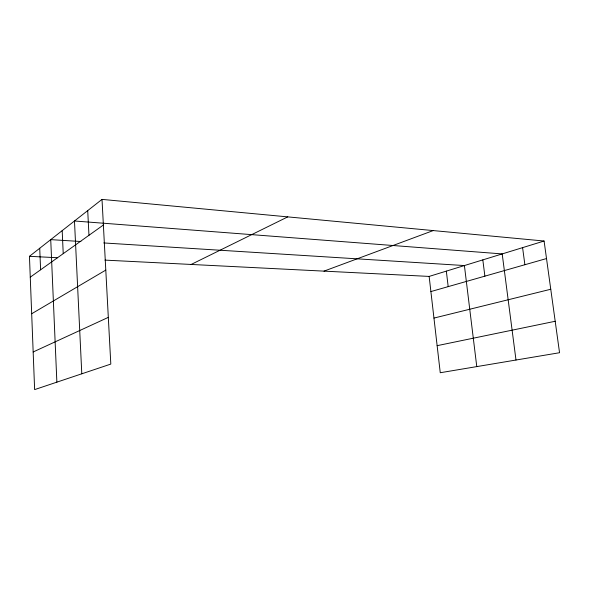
<?xml version="1.0" encoding="UTF-8"?>
<svg xmlns="http://www.w3.org/2000/svg" width="589" height="589" viewBox="0 0 589 589"><rect width="100%" height="100%" fill="white"/><g stroke="black" fill="none" stroke-linecap="round" stroke-linejoin="round"><path stroke-width="0.88" d="M102.015 199.391L110.813 364.083L34.626 389.609L29.45 256.318L102.015 199.391L544.089 241.019L559.55 352.723L440.255 372.734L429.145 276.418L544.089 241.019M30.26 277.169L103.384 225.013M31.681 313.746L105.792 270.093M191.153 264.454L287.756 216.877M33.168 351.972L108.317 317.368M323.987 271.131L433.209 230.579M430.89 291.57L546.518 258.549M433.953 318.075L550.767 289.251M437.134 345.669L555.199 321.27M29.45 256.318L57.648 257.739M104.975 260.117L429.145 276.418M80.899 241.519L50.728 239.627L56.868 382.158M103.76 242.948L464.404 265.558L476.773 366.608M522.59 247.638L524.88 264.726M515.993 360.026L502.196 253.918L74.479 220.993L81.79 373.809M482.825 259.882L484.88 276.153M446.337 271.124L448.185 286.629M87.717 210.604L88.968 235.298M62.184 230.638L63.229 253.653M39.728 248.256L40.604 269.784"/></g></svg>
